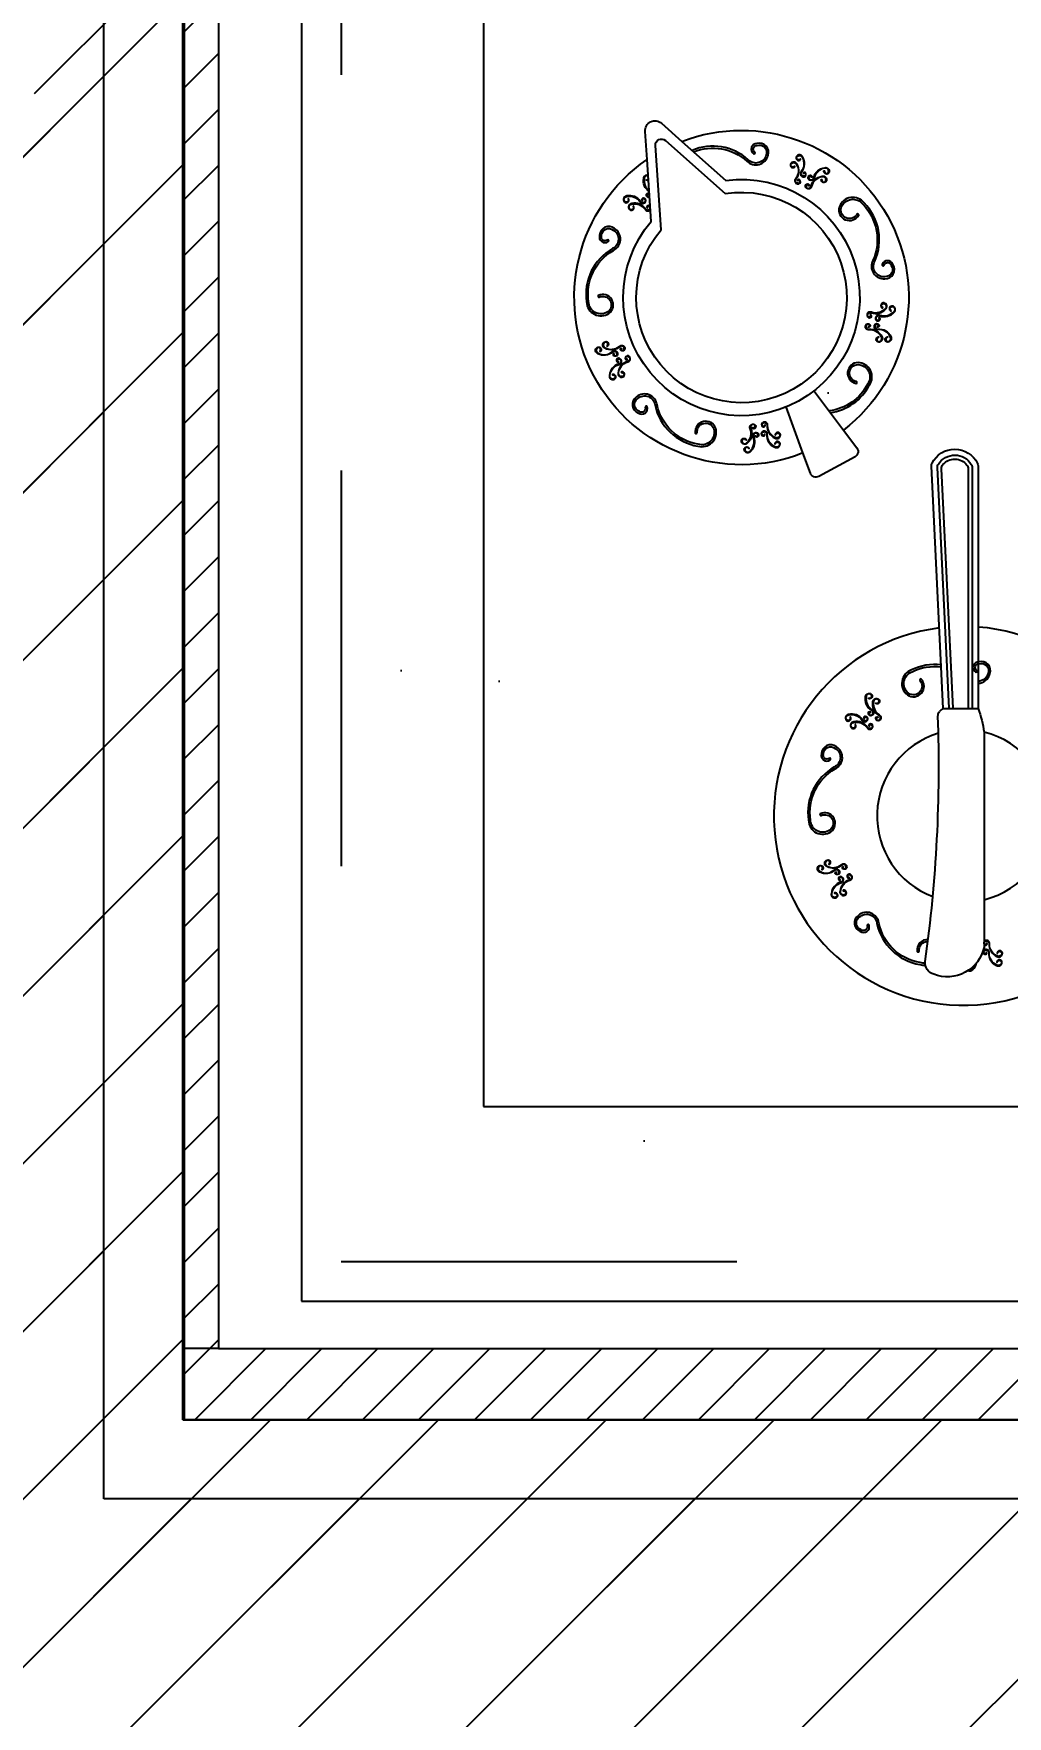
# Model space of a CAD drawing. Header units: millimetres. Extents: x 1974 to 2225, y 1614 to 1800.
# Drawn here: x 2039.4454 to 2039.6914, y 1635.4884 to 1635.9138 of the extents above; entities that cross this region are included whole.
import ezdxf

# ---------------------------------------------------------------- set-up
doc = ezdxf.new("R2010")
doc.units = ezdxf.units.MM
doc.header["$LTSCALE"] = 0.03
doc.header["$PDMODE"] = 34
doc.linetypes.add('HIDDEN', pattern=[9.524999999999999, 6.35, -3.175])
for name, color, linetype in [('Construir Tijolos', 160, 'Continuous'), ('COTA Pontos Elétricos', 250, 'Continuous'), ('Especificações', 3, 'Continuous'), ('Forro de Gesso', 3, 'Continuous'), ('Layout', 6, 'Continuous'), ('PL1', 1, 'Continuous')]:
    doc.layers.add(name, color=color, linetype=linetype)
doc.styles.get("Standard").update_dxf_attribs({"font": 'arial.ttf'})
doc.dimstyles.new('TICK01', dxfattribs={"dimscale": 0, "dimtxt": 2, "dimasz": 1.5, "dimexe": 0.18, "dimexo": 0.06, "dimgap": 0.09, "dimtad": 1, "dimzin": 4, "dimdsep": 46, "dimtxsty": 'Standard', "dimblk": 'TICK1', "dimcen": 0.09, "dimclrd": 256, "dimclre": 256, "dimclrt": 4, "dimaunit": 1, "dimadec": 0, "dimazin": 0, "dimtfac": 1, "dimtix": 1, "dimtmove": 2, "dimatfit": 3, "dimldrblk": 'TICK1', "dimfxl": 1, "dimtolj": 1, "dimtzin": 12, "dimarcsym": 0})
pattern_1 = [(45, (0, 0), (-0.02121320343559642, 0.02121320343559643), [])]

# ---------------------------------------------------------------- blocks, each defined once
blk = doc.blocks.new('Café')
at = {"layer": 'Layout', "color": 250}
for p, q in [((-3.306013240944594e-10, 0.2999999991743607), (-0.4499999997356099, 0.3000000005486072)), ((-0.4499999997356099, 0.3000000005486072), (-0.4500000004527465, 0.09903343684987931)), ((-0.2847968307773954, 0.2192720244324846), (-0.2731269887299277, 0.2235129001360292)), ((-0.2689540419810328, 0.2166006075844962), (-0.2789909968419124, 0.2090344516459481)), ((-0.3494081990515951, 0.1838145076872024), (-0.3494081985286357, 0.175008996600809))]:
    blk.add_line(p, q, dxfattribs=at)
for points in [[(-0.2789909968419124, 0.2090344516459481), (-0.2835206250797455, 0.2056198825866886, -0.4580760608314227), (-0.2857409773114341, 0.2061004537731606), (-0.2907377185765654, 0.215278634621427, -0.4588556634208796), (-0.2899326263091098, 0.2174056523926993), (-0.2847968307773954, 0.2192720244324846, -0.8935972427192108), (-0.2106304899907627, 0.2586834868357073), (-0.203478300417828, 0.2591600609730449, -0.6710861851134016), (-0.201443978595762, 0.2550042150069203), (-0.2060112217377537, 0.249868658014293, -0.8641796437949254)], [(-0.2453994498173415, 0.2707865067950479, -0.9050331660209078), (-0.2490939387666913, 0.2685705593085004, -0.596243571333223), (-0.24656726512967, 0.273446070087175, -0.3086248165771714), (-0.2335582899027031, 0.2671883239336239, 0.5958408914528598), (-0.2280182245040123, 0.2669136193876511, 0.6115136090079905), (-0.2297446249958739, 0.2706573789764661, 0.7168281961218632), (-0.2313551773095242, 0.2684569378857304, 0.988855708949305), (-0.2309459359476023, 0.2687442034261949, -0.7427467803439213), (-0.2298347777832532, 0.2701593214464992, -0.6304347326884606), (-0.2284299096409086, 0.2671993224685139, -0.6020962981092473), (-0.2331151590356058, 0.2674207736399694, 0.3083770235826342), (-0.2466101412442185, 0.2739452402406641, 0.5930468563147251), (-0.2495074026396651, 0.2682894052682059, 0.905033166019811), (-0.244947212412626, 0.2709997722045046, 0.664168722733176)], [(-0.2650492930683868, 0.2673386358928838, -0.9050331660209078), (-0.2660798063020593, 0.2670255533266754, -0.596243571333223), (-0.2651710262134657, 0.2680545252260345, -0.3086248165771714), (-0.2623961048384444, 0.2657470669164468, 0.5958408914528598), (-0.2610692363864473, 0.2653440717563171, 0.6115136090079905), (-0.2612606044026506, 0.2663568116231545, 0.7168281961218632), (-0.2617847919823362, 0.2659209583007396, 0.988855708949305), (-0.2616681024001082, 0.2659657773651816, -0.7427467803439213), (-0.2613127083477593, 0.2662414988658384, -0.6304347326884606), (-0.2611517288110008, 0.265438355542301, -0.6020962981092473), (-0.2622745258549912, 0.2657765335297881, 0.3083770235826342), (-0.2651511157341702, 0.2681781853270877, 0.5930468563147251), (-0.2661971490647375, 0.2669824725621766, 0.905033166019811), (-0.2649266699554573, 0.2673628977440785, 0.664168722733176)], [(-0.2590451176538409, 0.2705440075951628, 0.9050331660209078), (-0.258211581669002, 0.2712260603898358, 0.596243571333223), (-0.259572219061738, 0.2710434882969821, 0.3086248165771714), (-0.2591989541811017, 0.2674538880787622, -0.5958408914528598), (-0.2596023957089528, 0.2661271549709454, -0.6115136090079905), (-0.260337403099129, 0.2668496689620952, -0.7168281961218632), (-0.2596835850317802, 0.2670427029133862, -0.988855708949305), (-0.2597857535620278, 0.2669706821207001, 0.7427467803439213), (-0.2602125985749808, 0.26682879988266, 0.6304347326884606), (-0.2596348358997602, 0.2662481593633856, 0.6020962981092473), (-0.2592910865982958, 0.2673692638722969, -0.3083770235826342), (-0.2596860458356787, 0.2710957516128474, -0.5930468563147251), (-0.2581104951341331, 0.271299590093804, -0.905033166019811), (-0.259133506022863, 0.2704556192925338, -0.664168722733176)], [(-0.2576852094093738, 0.2687301289647621, 0.9050331660209078), (-0.2568516734249897, 0.2694121817598898, 0.596243571333223), (-0.2582123108172709, 0.2692296096670361, 0.3086248165771714), (-0.2578390459366346, 0.2656400094488163, -0.5958408914528598), (-0.2582424874644857, 0.2643132763409994, -0.6115136090079905), (-0.2589774948551167, 0.2650357903321492, -0.7168281961218632), (-0.2583236767873132, 0.2652288242829854, -0.988855708949305), (-0.2584258453175607, 0.2651568034902994, 0.7427467803439213), (-0.2588526903305137, 0.2650149212531687, 0.6304347326884606), (-0.2582749276557479, 0.2644342807334397, 0.6020962981092473), (-0.2579311783538287, 0.2655553852418961, -0.3083770235826342), (-0.2583261375912116, 0.2692818729824467, -0.5930468563147251), (-0.2567505869710658, 0.2694857115470768, -0.905033166019811), (-0.257773597859341, 0.2686417407458066, -0.664168722733176)], [(-0.2644216246148972, 0.2651338457976635, -0.9050331660209078), (-0.2654521378481149, 0.2648207632314552, -0.596243571333223), (-0.264543357679031, 0.2658497350471407, -0.3086248165771714), (-0.2617684363845001, 0.2635422768212266, 0.5958408914528598), (-0.2604415679334124, 0.2631392816610969, 0.6115136090079905), (-0.2606329359487063, 0.264152021528389, 0.7168281961218632), (-0.2611571235288466, 0.2637161682055194, 0.988855708949305), (-0.2610404338656735, 0.2637609871867426, -0.7427467803439213), (-0.260685039893815, 0.2640367087701634, -0.6304347326884606), (-0.2605240603575112, 0.2632335654470808, -0.6020962981092473), (-0.2616468574019564, 0.2635717434345679, 0.3083770235826342), (-0.2645234472811353, 0.2659733952318675, 0.5930468563147251), (-0.2655694806107931, 0.2647776824669563, 0.905033166019811), (-0.2642990014205679, 0.2651581075651848, 0.664168722733176)], [(-0.2205867444536125, 0.2634529904976262, -0.9050331660209078), (-0.2212029504130442, 0.2643363196175414, -0.596243571333223), (-0.2199435095317313, 0.2637899881033263, -0.3086248165771714), (-0.221280535535243, 0.2604378377855028, 0.5958408914528598), (-0.2212537820046236, 0.259051377355263, 0.6115136090079905), (-0.2203497452514966, 0.259546334382776, 0.7168281961218632), (-0.220926248887281, 0.2599101792279725, 0.988855708949305), (-0.2208475651632398, 0.2598130510118608, -0.7427467803439213), (-0.2204755158704756, 0.259560253568452, -0.6304347326884606), (-0.2211896041421824, 0.2591589684220708, -0.6020962981092473), (-0.221214940864229, 0.2603313144823005, 0.3083770235826342), (-0.2198197500811148, 0.263809265818054, 0.5930468563147251), (-0.2212801815135208, 0.2644346067604602, 0.905033166019811), (-0.2205257768655429, 0.2633438672864941, 0.664168722733176)], [(-0.279691429052491, 0.2460065320710783, -0.9050331660209078), (-0.2787255979314978, 0.2418080973493488, -0.596243571333223), (-0.28258169937817, 0.2457177231626702, -0.3086248165771714), (-0.2726102335177529, 0.2561562447481265, 0.5958408914528598), (-0.2706369992411055, 0.2613402706515444, 0.6115136090079905), (-0.2747310146382915, 0.2608552514925577, 0.7168281961218632), (-0.2731359576196155, 0.2586435511552736, 0.988855708949305), (-0.2732827009340326, 0.2591215326615384, -0.7427467803439213), (-0.2742851925654577, 0.2606156031938553, -0.6304347326884606), (-0.2710359368520585, 0.261037022248729, -0.6020962981092473), (-0.272694371457419, 0.2566495178652985, 0.3083770235826342), (-0.2830696874475507, 0.2458311965415305, 0.5930468563147251), (-0.2785859717159838, 0.2413279884813164, 0.905033166019811), (-0.2797545077542054, 0.2465025368051101, 0.664168722733176)], [(-0.2283387501802281, 0.2551151692232452), (-0.2070180981054364, 0.2565358347069377, -0.6710861851133759), (-0.2057975049638117, 0.2540423270770589), (-0.2192265435796799, 0.2389422785386159, -5.54953550861438)], [(-0.2836775415635202, 0.2329537932614585, 0.9050331660209078), (-0.2840686351855766, 0.2339573003432633, 0.596243571333223), (-0.2843154597499051, 0.2326068376924013, 0.3086248165771714), (-0.2807862021081746, 0.2318525873938597, -0.5958408914528598), (-0.2796490732971506, 0.2310589093576709, -0.6115136090079905), (-0.2805633548241531, 0.2305831437533925, -0.7168281961218632), (-0.2805449000993576, 0.2312646114478412, -0.988855708949305), (-0.2805079769145777, 0.2311451890450371, 0.7427467803439213), (-0.2805049411786058, 0.2306953913057441, 0.6304347326884606), (-0.2797741809099534, 0.2310654483403596, 0.6020962981092473), (-0.28073418891654, 0.2317388140941148, -0.3083770235826342), (-0.2844003389750469, 0.2325147321926124, -0.5930468563147251), (-0.2841073296190189, 0.234076159889355, -0.905033166019811), (-0.2836207929999546, 0.2328424172496852, -0.664168722733176)], [(-0.2815322062338055, 0.2336866230548367, 0.9050331660209078), (-0.2819232998558618, 0.2346901301366415, 0.596243571333223), (-0.2821701230827784, 0.2333396687827189, 0.3086248165771714), (-0.2786408654415027, 0.2325854184841774, -0.5958408914528598), (-0.2775037379674359, 0.2317917391510491, -0.6115136090079905), (-0.2784180194944383, 0.2313159735463159, -0.7168281961218632), (-0.2783995634326857, 0.2319974425381588, -0.988855708949305), (-0.2783626402479058, 0.2318780201353547, 0.7427467803439213), (-0.2783596045114791, 0.231428222395607, 0.6304347326884606), (-0.2776288442428267, 0.2317982794306772, 0.6020962981092473), (-0.2785888535868253, 0.2324716438870382, -0.3083770235826342), (-0.2822550036448774, 0.2332475619864454, -0.5930468563147251), (-0.2819619929518922, 0.2348089909792179, -0.905033166019811), (-0.2814754563332826, 0.2335752483400029, -0.664168722733176)], [(-0.2824844442939138, 0.2262529691415693, -0.9050331660209078), (-0.2825051311388052, 0.2251761437314599, -0.596243571333223), (-0.2832029136056917, 0.2263584160359642, -0.3086248165771714), (-0.2801508923171241, 0.2282844783044311, 0.5958408914528598), (-0.2793575956466157, 0.2294218745882972, 0.6115136090079905), (-0.2803799045404958, 0.2295528247518632, 0.7168281961218632), (-0.2801273671752824, 0.2289196074070787, 0.988855708949305), (-0.2801339326197194, 0.2290444354071042, -0.7427467803439213), (-0.2802863359202092, 0.2294676383667138, -0.6304347326884606), (-0.2794727560390129, 0.2293725545678171, -0.6020962981092473), (-0.280141347082008, 0.2284092129916644, 0.3083770235826342), (-0.283314368196443, 0.22641556410872, 0.5930468563147251), (-0.2825004204964898, 0.2250512323121256, 0.905033166019811), (-0.2824696257644064, 0.2263770877602838, 0.664168722733176)], [(-0.2801936036889856, 0.2261686005558659, -0.9050331660209078), (-0.2802142905343317, 0.2250917751462111, -0.596243571333223), (-0.2809120730817085, 0.2262740475334795, -0.3086248165771714), (-0.2778600517126506, 0.2282001097187276, 0.5958408914528598), (-0.2770667563786446, 0.2293375047056543, 0.6115136090079905), (-0.2780890640169673, 0.2294684562498333, 0.7168281961218632), (-0.2778365265708089, 0.2288352388213752, 0.988855708949305), (-0.2778430920152459, 0.2289600668214007, -0.7427467803439213), (-0.2779954967340927, 0.2293832685681991, -0.6304347326884606), (-0.2771819168524416, 0.2292881847688477, -0.6020962981092473), (-0.2778505064775345, 0.2283248444064157, 0.3083770235826342), (-0.2810235276729145, 0.22633119560669, 0.5930468563147251), (-0.2802095799729614, 0.2249668638105504, 0.905033166019811), (-0.2801787851599329, 0.2262927191745803, 0.664168722733176)], [(-0.2123462664576437, 0.2213806411641599, -0.9050331660209078), (-0.2116965887698825, 0.2222396518382084, -0.596243571333223), (-0.2118269933225747, 0.2208730269799162, -0.3086248165771714), (-0.2154282413475812, 0.2211087431387568, 0.5958408914528598), (-0.216738575682939, 0.2206548581639254, 0.6115136090079905), (-0.2159884817883722, 0.2199480190315626, 0.7168281961218632), (-0.2158205929817996, 0.2206087408262647, 0.988855708949305), (-0.2158886523361616, 0.2205038944362059, -0.7427467803439213), (-0.2160141069493875, 0.2200719357924754, -0.6304347326884606), (-0.2166164179056977, 0.2206270705069073, -0.6020962981092473), (-0.2155092809821326, 0.2210134412125626, 0.3083770235826342), (-0.2117704143897754, 0.2207612827601224, 0.5930468563147251), (-0.2116269782673044, 0.2223434767629442, 0.905033166019811), (-0.2124312090095373, 0.2212889380630259, 0.664168722733176)], [(-0.3764589292773053, 0.2147059196622649, -0.9050331660209078), (-0.3801534195631575, 0.2124899708792327, -0.596243571333223), (-0.3776267445896337, 0.2173654829539373, -0.3086248165771714), (-0.3646177693617574, 0.2111077368008409, 0.5958408914528598), (-0.3590777053009333, 0.2108330309579287, 0.6115136090079905), (-0.3608041044558377, 0.2145767918436832, 0.7168281961218632), (-0.3624146581059904, 0.2123763494564628, 0.988855708949305), (-0.3620054167445232, 0.2126636149964725, -0.7427467803439213), (-0.360894257243217, 0.214078734314171, -0.6304347326884606), (-0.3594893904378296, 0.2111187340392462, -0.6020962981092473), (-0.3641746384141697, 0.2113401864235129, 0.3083770235826342), (-0.3776696220406848, 0.2178646518109417, 0.5930468563147251), (-0.3805668834365861, 0.2122088168389382, 0.905033166019811), (-0.3760066918725897, 0.2149191850721763, 0.664168722733176)], [(-0.2156822985912186, 0.2145116221240642, 0.9050331660209078), (-0.2159557422974103, 0.2134698894687972, 0.596243571333223), (-0.21496227622265, 0.2144173570882231, 0.3086248165771714), (-0.2173741683718617, 0.2171020037208109, -0.5958408914528598), (-0.21782761104987, 0.2184124908390004, -0.6115136090079905), (-0.2168082951206998, 0.218259991341256, -0.7168281961218632), (-0.2172237816416782, 0.2177195203530573, -0.988855708949305), (-0.2171834598366331, 0.2178378368284939, 0.7427467803439213), (-0.2169215310245818, 0.2182035154219193, 0.6304347326884606), (-0.217730242853122, 0.2183336630987469, 0.6020962981092473), (-0.2173493724703803, 0.217224620973866, -0.3083770235826342), (-0.2148394693363116, 0.2144419805918005, -0.5930468563147251), (-0.2159943034557728, 0.2133509856471392, -0.905033166019811), (-0.2156627433432732, 0.2146350839825573, -0.664168722733176)], [(-0.2135159381641643, 0.213843497837388, 0.9050331660209078), (-0.213789381951301, 0.2128017652653398, 0.596243571333223), (-0.2127959171325529, 0.2137492315046075, 0.3086248165771714), (-0.2152078092817646, 0.2164338781367405, -0.5958408914528598), (-0.2156612519597729, 0.21774436525493, -0.6115136090079905), (-0.2146419346936455, 0.217591867054125, -0.7168281961218632), (-0.2150574226325261, 0.2170513948526605, -0.988855708949305), (-0.2150170994095788, 0.2171697125418177, 0.7427467803439213), (-0.2147551706780177, 0.2175353912180071, 0.6304347326884606), (-0.2155638824260677, 0.2176655388111612, 0.6020962981092473), (-0.215183012124271, 0.2165564967704086, -0.3083770235826342), (-0.2126731089897476, 0.2137738563878884, -0.5930468563147251), (-0.2138279431096635, 0.2126828614441365, -0.905033166019811), (-0.2134963842531761, 0.2139669583984869, -0.664168722733176)], [(-0.2105425283975819, 0.2199658635186097, -0.9050331660209078), (-0.2098928507098208, 0.2208248741926582, -0.596243571333223), (-0.210023255262513, 0.219458249334366, -0.3086248165771714), (-0.2136245033689192, 0.2196939655773349, 0.5958408914528598), (-0.2149348376228772, 0.2192400805183752, 0.6115136090079905), (-0.2141847438097102, 0.2185332414701406, 0.7168281961218632), (-0.2140168550022281, 0.219193963264388, 0.988855708949305), (-0.2140849156130571, 0.2190891154937162, -0.7427467803439213), (-0.214210370226283, 0.2186571568504405, -0.6304347326884606), (-0.214812681183048, 0.2192122915648724, -0.6020962981092473), (-0.2137055429220709, 0.2195986635670124, 0.3083770235826342), (-0.2099666777480707, 0.2193465039013063, 0.5930468563147251), (-0.2098232415441998, 0.2209286978209093, 0.905033166019811), (-0.2106274722864327, 0.2198741591205362, 0.664168722733176)], [(-0.3901045984507618, 0.2144634191654404, 0.9050331660209078), (-0.3892710611289658, 0.2151454732570528, 0.596243571333223), (-0.390631699858659, 0.2149628998677144, 0.3086248165771714), (-0.3902584336406107, 0.211373300946434, -0.5958408914528598), (-0.3906618751684618, 0.2100465678386172, -0.6115136090079905), (-0.3913968825590928, 0.2107690818293122, -0.7168281961218632), (-0.3907430658287012, 0.2109621144841185, -0.988855708949305), (-0.3908452330219916, 0.2108900949879171, 0.7427467803439213), (-0.3912720780344898, 0.2107482127503317, 0.6304347326884606), (-0.390694315359724, 0.2101675722306027, 0.6020962981092473), (-0.3903505660578048, 0.2112886767395139, -0.3083770235826342), (-0.3907455266321449, 0.215015163183125, -0.5930468563147251), (-0.3891699745940969, 0.215219002961021, -0.905033166019811), (-0.3901929868193292, 0.2143750308628114, -0.664168722733176)], [(-0.3887446902062948, 0.2126495405354945, 0.9050331660209078), (-0.3879111528844987, 0.2133315946266521, 0.596243571333223), (-0.3892717916141919, 0.2131490212373137, 0.3086248165771714), (-0.3888985253965984, 0.2095594223160333, -0.5958408914528598), (-0.3893019669239948, 0.2082326892082165, -0.6115136090079905), (-0.3900369743146257, 0.2089552031989115, -0.7168281961218632), (-0.3893831575842341, 0.2091482358537178, -0.988855708949305), (-0.3894853247775245, 0.2090762163575164, 0.7427467803439213), (-0.3899121697900227, 0.208934334119931, 0.6304347326884606), (-0.3893344071152569, 0.2083536936006567, 0.6020962981092473), (-0.3889906578133377, 0.2094747981091132, -0.3083770235826342), (-0.3893856183881326, 0.213201284553179, -0.5930468563147251), (-0.3878100664305748, 0.2134051244142938, -0.905033166019811), (-0.3888330785753169, 0.2125611522324107, -0.664168722733176)], [(-0.3961087725283505, 0.2112580487601008, -0.9050331660209078), (-0.3971392870989803, 0.210944964896953, -0.596243571333223), (-0.3962305056734294, 0.2119739380932515, -0.3086248165771714), (-0.3934555856349107, 0.2096664784871791, 0.5958408914528598), (-0.3921287158464111, 0.2092634846239889, 0.6115136090079905), (-0.3923200851995716, 0.2102762231938868, 0.7168281961218632), (-0.3928442714422999, 0.2098403711679566, 0.988855708949305), (-0.3927275831156294, 0.2098851888526951, -0.7427467803439213), (-0.3923721891446803, 0.210160910436116, -0.6304347326884606), (-0.3922112082705098, 0.2093577684099728, -0.6020962981092473), (-0.393334005314955, 0.2096959463974599, 0.3083770235826342), (-0.3962105965310911, 0.21209759689782, 0.5930468563147251), (-0.3972566285242465, 0.2109018854293936, 0.905033166019811), (-0.3959861507523783, 0.2112823093143561, 0.664168722733176)], [(-0.3954811040744062, 0.2090532586653353, -0.9050331660209078), (-0.3965116186450359, 0.2087401748021875, -0.596243571333223), (-0.3956028371385401, 0.2097691479148125, -0.3086248165771714), (-0.3928279158440091, 0.2074616896888983, 0.5958408914528598), (-0.3915010473924667, 0.2070586945287687, 0.6115136090079905), (-0.3916924166646822, 0.2080714330149931, 0.7168281961218632), (-0.3922166029883556, 0.2076355810731911, 0.988855708949305), (-0.3920999146625945, 0.2076803987574749, -0.7427467803439213), (-0.3917445206097909, 0.207956120257677, -0.6304347326884606), (-0.3915835398170202, 0.2071529783147525, -0.6020962981092473), (-0.3927063368610106, 0.2074911563022397, 0.3083770235826342), (-0.3955829280771468, 0.2098928068025998, 0.5930468563147251), (-0.3966289600703021, 0.2086970953341734, 0.905033166019811), (-0.3953584808805317, 0.2090775204324018, 0.664168722733176)], [(-0.3516462238321765, 0.2073724032816244, -0.9050331660209078), (-0.3522624297916082, 0.208255732401085, -0.596243571333223), (-0.3510029903286522, 0.2077093996740587, -0.3086248165771714), (-0.3523400163317092, 0.2043572493562351, 0.5958408914528598), (-0.3523132613827329, 0.2029707901388065, 0.6115136090079905), (-0.3514092260479629, 0.2034657459535083, 0.7168281961218632), (-0.35198572834679, 0.2038295920947348, 0.988855708949305), (-0.3519070446227488, 0.2037324638795326, -0.7427467803439213), (-0.3515349953299847, 0.2034796664361238, -0.6304347326884606), (-0.3522490849391033, 0.2030783799928031, -0.6020962981092473), (-0.35227442166115, 0.2042507260530328, 0.3083770235826342), (-0.350879230877581, 0.2077286773887863, 0.5930468563147251), (-0.352339662309987, 0.2083540183311925, 0.905033166019811), (-0.3515852575815188, 0.2072632787735529, 0.664168722733176)], [(-0.2244129782548043, 0.2056265883334163, -0.9050331660209078), (-0.2227265750561855, 0.209590894466146, -0.596243571333223), (-0.2219049436057503, 0.204161381274389, -0.3086248165771714), (-0.2361076361166852, 0.201577521222589, 0.5958408914528598), (-0.2407511098681425, 0.1985433944787474, 0.6115136090079905), (-0.2371538960887847, 0.1965293811267657, 0.7168281961218632), (-0.2371443194997482, 0.1992562345258193, 0.988855708949305), (-0.2373065524247977, 0.1987832855661509, -0.7427467803439213), (-0.2373737124189574, 0.1969853078489905, -0.6304347326884606), (-0.2402501187893904, 0.1985542368483948, -0.6020962981092473), (-0.2363295058885342, 0.2011289999186374, 0.3083770235826342), (-0.2215768515293348, 0.2037827468593605, 0.5930468563147251), (-0.2225573332898421, 0.2100613816869554, 0.905033166019811), (-0.2246534910491391, 0.2051882358264265, 0.664168722733176)], [(-0.3535491438697136, 0.2060941366826228, -0.9050331660209078), (-0.3541653498291453, 0.2069774658025381, -0.596243571333223), (-0.3529059090287774, 0.2064311343719964, -0.3086248165771714), (-0.3542429350327438, 0.2030789840546277, 0.5958408914528598), (-0.354216181501215, 0.2016925236239331, 0.6115136090079905), (-0.3533121447485428, 0.2021874806519008, 0.7168281961218632), (-0.3538886483847818, 0.2025513254966427, 0.988855708949305), (-0.3538099646607407, 0.2024541972809857, -0.7427467803439213), (-0.3534379153679765, 0.2022013998375769, -0.6304347326884606), (-0.3541520036392285, 0.2018001146907409, -0.6020962981092473), (-0.3541773403612751, 0.2029724607509706, 0.3083770235826342), (-0.3527821495781609, 0.2064504120867241, 0.5930468563147251), (-0.3542425810105669, 0.2070757530291303, 0.905033166019811), (-0.353488176281644, 0.2059850134719454, 0.664168722733176)], [(-0.3480472084675057, 0.2007987388396941, 0.9050331660209078), (-0.3471409604862856, 0.2002167643390749, 0.596243571333223), (-0.3477350571129136, 0.2014543901918842, 0.3086248165771714), (-0.3510336237350202, 0.1999901460994806, -0.5958408914528598), (-0.3524200921765441, 0.1999638589954884, -0.6115136090079905), (-0.3519600715108027, 0.2008861614622219, -0.7168281961218632), (-0.3515744448354781, 0.200323994997234, -0.988855708949305), (-0.3516745117326536, 0.200398906045848, 0.7427467803439213), (-0.3519413511112361, 0.2007610167311213, 0.6304347326884606), (-0.3523150347523369, 0.2000321038326547, 0.6020962981092473), (-0.351142578049803, 0.2000516187872563, -0.3083770235826342), (-0.3477205271979074, 0.2015787956934219, -0.5930468563147251), (-0.3470397922301345, 0.2001433476443708, -0.905033166019811), (-0.3481585844551773, 0.2008554874905712, -0.664168722733176)], [(-0.3467423420356681, 0.2026526078643656, 0.9050331660209078), (-0.345836094054448, 0.2020706333637463, 0.596243571333223), (-0.3464301906810761, 0.2033082592170103, 0.3086248165771714), (-0.3497287573027279, 0.2018440151246068, -0.5958408914528598), (-0.3511152257442518, 0.2018177280206146, -0.6115136090079905), (-0.3506552050789651, 0.2027400304868934, -0.7168281961218632), (-0.3502695784036405, 0.2021778640219054, -0.988855708949305), (-0.3503696453003613, 0.2022527750709742, 0.7427467803439213), (-0.3506364860163558, 0.2026148844593081, 0.6304347326884606), (-0.3510101683209541, 0.2018859728577809, 0.6020962981092473), (-0.3498377115370204, 0.201905487728709, -0.3083770235826342), (-0.3464156607660698, 0.203432664718548, -0.5930468563147251), (-0.3457349257982969, 0.2019972166690422, -0.905033166019811), (-0.346853718022885, 0.2027093565152427, -0.664168722733176)], [(-0.2555729789351062, 0.2001777436566954, 0.9050331660209078), (-0.2566482242350503, 0.2001158922325885, 0.596243571333223), (-0.2554401317261181, 0.1994638335036143, 0.3086248165771714), (-0.2536321968150332, 0.2025872801837068, -0.5958408914528598), (-0.2525259716417168, 0.2034234926104546, -0.6115136090079905), (-0.2523560207364426, 0.2024069400417829, -0.7168281961218632), (-0.2529984322654855, 0.2026350770620411, -0.988855708949305), (-0.2528734445018017, 0.202633290139147, 0.7427467803439213), (-0.2524447233213323, 0.2024971821356303, 0.6304347326884606), (-0.2525708508760545, 0.2033065309251469, 0.6020962981092473), (-0.2535079179201603, 0.2026015891296993, -0.3083770235826342), (-0.255378763785302, 0.1993546453027193, -0.5930468563147251), (-0.2567732247716776, 0.200115822202406, -0.905033166019811), (-0.2554495170529663, 0.2001972987586669, -0.664168722733176)], [(-0.2555389608824044, 0.1979109513790718, 0.9050331660209078), (-0.2566142075197604, 0.1978490986580255, 0.596243571333223), (-0.255406115011283, 0.197197039929506, 0.3086248165771714), (-0.2535981786818411, 0.2003204878224096, -0.5958408914528598), (-0.2524919535894696, 0.2011567003323762, -0.6115136090079905), (-0.2523220026032504, 0.2001401476809406, -0.7168281961218632), (-0.2529644141322933, 0.200368284700744, -0.988855708949305), (-0.2528394263686096, 0.2003664977783046, 0.7427467803439213), (-0.2524107051881401, 0.2002303897738784, 0.6304347326884606), (-0.2525368340802743, 0.2010397372673651, 0.6020962981092473), (-0.2534739012048703, 0.2003347955551362, -0.3083770235826342), (-0.2553447457330549, 0.1970878530250957, -0.5930468563147251), (-0.2567392066380307, 0.1978490298411089, -0.905033166019811), (-0.2554155002562766, 0.1979305051008851, -0.664168722733176)], [(-0.2487974107070841, 0.1969749861027594, -0.9050331660209078), (-0.2477796822763594, 0.1966225542014399, -0.596243571333223), (-0.2491197162266872, 0.1963242663705387, -0.3086248165771714), (-0.2500083847799033, 0.1998220964860593, 0.5958408914528598), (-0.25084496926047, 0.2009280409351959, 0.6115136090079905), (-0.2512854214987783, 0.1999962341383252, 0.7168281961218632), (-0.2506051578734514, 0.2000407369528148, 0.988855708949305), (-0.2507259051239998, 0.2000730658742214, -0.7427467803439213), (-0.2511754903935071, 0.2000588973342019, -0.6304347326884606), (-0.25083365066439, 0.2008032749731683, -0.6020962981092473), (-0.2501240641158802, 0.1998697204980999, 0.3083770235826342), (-0.2492085091612353, 0.1962359259982804, 0.5930468563147251), (-0.2476594281397411, 0.196588435529975, 0.905033166019811), (-0.2489108760487397, 0.1970274332411464, 0.664168722733176)], [(-0.248009263005315, 0.1991276324397404, -0.9050331660209078), (-0.2469915333181234, 0.1987752019190339, -0.596243571333223), (-0.2483315685244634, 0.1984769127070649, -0.3086248165771714), (-0.2492202357407223, 0.201974744119525, 0.5958408914528598), (-0.2500568215582462, 0.2030806872721769, 0.6115136090079905), (-0.2504972737970093, 0.2021488804748515, 0.7168281961218632), (-0.2498170101712276, 0.2021933832897957, 0.988855708949305), (-0.249937757421776, 0.2022257122112023, -0.7427467803439213), (-0.2503873413543261, 0.2022115449676676, -0.6304347326884606), (-0.2500455016256637, 0.202955922606634, -0.6020962981092473), (-0.2493359164136564, 0.2020223668355356, 0.3083770235826342), (-0.2484203601220543, 0.1983885736322009, 0.5930468563147251), (-0.246871280518917, 0.1987410819506295, 0.905033166019811), (-0.2481227270095587, 0.1991800808755215, 0.664168722733176)], [(-0.413543925009435, 0.1701723806286282, -0.9050331660209078), (-0.4135646105983142, 0.1690955565991317, -0.596243571333223), (-0.414262393064746, 0.1702778289031812, -0.3086248165771714), (-0.4112103717770879, 0.1722038911716481, 0.5958408914528598), (-0.4104170764435366, 0.1733412861590296, 0.6115136090079905), (-0.4114393840004595, 0.1734722376190803, 0.7168281961218632), (-0.4111868466352462, 0.1728390202742958, 0.988855708949305), (-0.4111934120796832, 0.172963848274776, -0.7427467803439213), (-0.4113458167171302, 0.1733870499374461, -0.6304347326884606), (-0.4105322368354791, 0.1732919661380947, -0.6020962981092473), (-0.4112008265419718, 0.1723286258588814, 0.3083770235826342), (-0.4143738476554972, 0.1703349769754823, 0.5930468563147251), (-0.4135598999564536, 0.1689706451797974, 0.905033166019811), (-0.4135291065613274, 0.1702964993305613, 0.664168722733176)]]:
    blk.add_lwpolyline(points, format="xyb", close=True, dxfattribs=at)
for points in [[(-0.2060112217377537, 0.249868658014293), (-0.2158749376972082, 0.2387775743868588, -5.367909730881275), (-0.2262297925112762, 0.2576440538177849), (-0.2106304899907627, 0.2586834868357073)], [(-0.2224896631537376, 0.2621747251960187, -0.9050331660209078), (-0.2231058691131693, 0.2630580543154792, -0.596243571333223), (-0.2218464295688136, 0.2625117215047794, -0.3086248165771714), (-0.2231834555727801, 0.2591595711874106, 0.5416155335428301), (-0.2232661391717556, 0.2578415317161671, 0.6115136090079905)], [(-0.2230528357881667, 0.25785574420388, -0.02583848189847613), (-0.2230925241792647, 0.2578807018235239, -0.6020962981092473), (-0.2231178609017661, 0.2590530478837536, 0.3083770235826342), (-0.2217226701181971, 0.2625309992195071, 0.5930468563147251), (-0.2231831015510579, 0.2631563401619132, 0.905033166019811), (-0.2224286969035347, 0.2620656006884019, 0.664168722733176), (-0.2224896631537376, 0.2621747251960187, -0.9050331660209078)], [(-0.2186719354963316, 0.2581476584559823, -0.2925285765549964), (-0.2153561799691488, 0.2595132531478157, -0.4584895647551493), (-0.2145220245793098, 0.2584241803192526, -0.905033166019811)], [(-0.2223708168289704, 0.2579011901434569, 0.1713305058371416), (-0.222252665288579, 0.2582680677842291, 0.7168281961218632), (-0.2228291675878609, 0.2586319139259103, 0.988855708949305), (-0.2227504838638197, 0.2585347857102533, -0.7427467803439213), (-0.2223784345710555, 0.2582819882668446, -0.2538010920902303), (-0.2225592791000963, 0.2578886324326959, -0.6020962981092473)], [(-0.220135968329032, 0.2580501045913479, -0.5135492713768399), (-0.2195957256190013, 0.2588206176196763, -0.7168281961218632), (-0.2192100989441315, 0.2582584511546884, -0.988855708949305), (-0.2193101645038951, 0.2583333635002418, 0.7427467803439213), (-0.2195770052198895, 0.2586954728885758, 0.5506751950355853), (-0.220005119500911, 0.2580588246287334, 0.6020962981092473)], [(-0.2146523555106796, 0.2584154961555214, 0.4750986220737569), (-0.2153707112211123, 0.2593888463493386, 0.2845700303349438), (-0.2185097858109657, 0.2581584626377662, -0.5958408914528598)], [(-0.2158476406357295, 0.2583358505326032, -0.1768917799883143), (-0.215794238563376, 0.2587899436480257, -0.664168722733176), (-0.2156828625757043, 0.2587331949971485, 0.9050331660209078)], [(-0.2156828625757043, 0.2587331949971485, 0.1869432256914373), (-0.2157225301607468, 0.2583441866404428, 0.596243571333223)], [(-0.2086667682492589, 0.2468826750746302, -0.2880663228342823), (-0.2109984429666838, 0.2334568186461183, 0.5958408914528598), (-0.2095477301004394, 0.2281030145873046, 0.6115136090079905), (-0.2065206893867071, 0.2309018039954935, 0.7168281961218632), (-0.2091111216500394, 0.2317535577158196, 0.988855708949305), (-0.2087114532623673, 0.2314531160427578, -0.7427467803439213), (-0.2070222286761236, 0.2308336360165413, -0.6304347326884606), (-0.2094032278782834, 0.2285828372955621, -0.6020962981092473), (-0.2106404355249651, 0.2331072071124254, 0.2934414642943297), (-0.2082985222750722, 0.2472967428634547, 0.5930468563147251)], [(-0.2746142486985264, 0.2123337748694212, 0.2405883320580993), (-0.267598261898911, 0.2024683924864803, 0.5930468563147251), (-0.2619299130906256, 0.2053410906964928, 0.905033166019811), (-0.2672122973126534, 0.205828771222059, 0.664168722733176), (-0.2667210768481709, 0.2057354873300028, -0.9050331660209078)], [(-0.2667210768481709, 0.2057354873300028, -0.9050331660209078), (-0.2624296698127182, 0.2053566609115478, -0.596243571333223), (-0.2673395459678432, 0.202897431067413, -0.2469145306237902), (-0.2741566167178462, 0.2126787514544048, 0.5958408914528598)], [(-0.4137594962276125, 0.1883883415739547, -0.1015147003992642), (-0.413641178837679, 0.1896371360303419, -0.3086248165771714), (-0.4036697143142192, 0.2000756563184041, 0.5958408914528598), (-0.4016964800380265, 0.205259682221822, 0.6115136090079905), (-0.4057904940978005, 0.2047746643597748, 0.7168281961218632), (-0.4041954384165365, 0.2025629627260059, 0.988855708949305), (-0.4043421817300441, 0.2030409442322707, -0.7427467803439213), (-0.4053446719435669, 0.2045350159778536, -0.6304347326884606), (-0.4020954176489795, 0.2049564338194614, -0.6020962981092473), (-0.4037538522538853, 0.2005689294360309, 0.3083770235826342), (-0.4141291669070597, 0.1897506094087476, 0.09844753942783906), (-0.4142576302965608, 0.1883442328025922, 0.905033166019811)], [(-0.3383650460832541, 0.1843524446544507, 0.1465392681638616), (-0.3396649595169947, 0.191877280512017, 0.5930468563147251), (-0.3459392809813835, 0.1928849905912102, 0.905033166019811), (-0.3419523917705192, 0.1893855418784369, 0.664168722733176), (-0.3422949676632925, 0.189749742110962, -0.9050331660209078)], [(-0.3422949676632925, 0.189749742110962, -0.9050331660209078), (-0.3455441200694622, 0.1925786446045095, -0.596243571333223), (-0.3401264474737218, 0.1916822509651865, -0.1488593746263473), (-0.3388719260710786, 0.1843277530001615, 0.5958408914528598)], [(-0.3494081990515951, 0.1838145076872024), (-0.2881177607187055, 0.186800102620964, -0.1284651797759323), (-0.2873756489070729, 0.1866443642584272, -0.6214467609505485), (-0.2874178100842073, 0.1751616341111912, -0.1142544183100627), (-0.2880770638203103, 0.1750089960000878), (-0.3494081985286357, 0.175008996600809, -0.06062313214610143), (-0.3553538268583907, 0.173508996289911), (-0.4097327901072276, 0.1735089968487955, -0.4611779655482887), (-0.4166026755710845, 0.1862156201104881, -0.3747309748218867), (-0.4133559669435272, 0.1883622569116596, 0.0434983777173782), (-0.3513058075022855, 0.1851444973785874, -0.2040259544266091), (-0.3501887061811431, 0.1847794476007039)], [(-0.4078264773156661, 0.1876339547839052, 0.4667229401699266), (-0.4108139872141692, 0.1904219496727819, 0.664168722733176), (-0.410750909849412, 0.1899259436418106, -0.9050331660209078)], [(-0.410750909849412, 0.1899259436418106, -0.4634649687271608), (-0.4083146486814258, 0.1876947266669049, -0.596243571333223)], [(-0.3493352171140032, 0.1823162842506463), (-0.2884747703615176, 0.1852809332790457, -0.1553555127297296), (-0.2875950952002313, 0.1850473229251293, -0.5545880517843477), (-0.2876761316806551, 0.1767289072204221, -0.137949475807068), (-0.2884580354866557, 0.1765089954815267), (-0.3494081990934319, 0.1765089959471879)], [(-0.349286562935049, 0.1813174681942655), (-0.2887751212356306, 0.1842651167362419, -0.1868150309714234), (-0.2877472522354765, 0.1839236940418232, -0.4816515130357101), (-0.2878510012255902, 0.1778204080628711, -0.1655059067831324), (-0.2887660194351156, 0.1775089962861784), (-0.3494081994967928, 0.1775089955394833)], [(-0.4138216264473158, 0.1754977458881513, -0.1447666279337675), (-0.4154598184345559, 0.1764341450598295, -0.3630887289602578), (-0.4156774992088685, 0.1775751759887498, -0.905033166019811)], [(-0.4155977121286014, 0.1774558759298088, 0.3421501712630649), (-0.4153749392098689, 0.1765262505596183, 0.1245483533303563), (-0.4140452770006959, 0.1756899737470121, -0.5958408914528598)], [(-0.3430362504041113, 0.1750089956444754, 0.340579104344534), (-0.3406072095599484, 0.1720224274549764, 0.6115136090079905), (-0.3375801687648163, 0.1748212167790371, 0.7168281961218632), (-0.3401706024469604, 0.175672969286552, 0.988855708949305), (-0.3397709340592883, 0.1753725276125806, -0.7427467803439213), (-0.3380817081360874, 0.1747530488837583, -0.6304347326884606), (-0.3404627073373376, 0.1725022501627791, -0.3424118453853957), (-0.342536044415283, 0.1750089960250989, 0.3083770235826342)], [(-0.409037263315895, 0.1735089959511242, 0.07139303445526483), (-0.4091485448138883, 0.1733878678205656, 0.7168281961218632), (-0.4088960060303179, 0.1727546516885923, 0.988855708949305), (-0.4089025728121669, 0.172879478392133, -0.7427467803439213), (-0.4090549761936018, 0.1733026814354162, -0.6304347326884606), (-0.4082413963119507, 0.1732075976360647, -0.6020962981092473), (-0.4089099859370435, 0.1722442572736327, 0.3083770235826342), (-0.4120830083884357, 0.1702506070932941, 0.5930468563147251), (-0.4112690594329251, 0.1688862766777675, 0.905033166019811), (-0.4112382659563991, 0.1702121307453126, 0.664168722733176), (-0.4112530844859066, 0.1700880121261434, -0.9050331660209078)], [(-0.4112530844859066, 0.1700880121261434, -0.9050331660209078), (-0.4112737713312526, 0.1690111867169435, -0.596243571333223), (-0.4119715537976845, 0.1701934590205383, -0.3086248165771714), (-0.4089195311721596, 0.1721195225863994, 0.5958408914528598), (-0.4081262358386084, 0.1732569175733261, 0.1357975433710641), (-0.4083045494107864, 0.1735089963849532, 0.7168281961218632)]]:
    blk.add_lwpolyline(points, format="xyb", dxfattribs=at)
for centre, radius, start, end in [((-0.3765515636114287, 0.1787165018645283), 0.04790093111602566, 7.304467698689043, 355.5608991754853), ((-0.3765515636114287, 0.1787165018645283), 0.02182801356170706, 16.77990851563911, 159.2299681407416), ((-0.3525708336396747, 0.1820544934148529), 0.003619380419096915, 29.09605344273395, 48.8403713185341), ((-0.3765515636114287, 0.1787165018645283), 0.02182801356170706, 193.8021446470748, 346.1978551777783)]:
    blk.add_arc(centre, radius, start, end, dxfattribs=at)
blk = doc.blocks.new('TICK1')
for p, q in [((0, 1), (0, -1)), ((0.5, 0.5), (-0.5, -0.5)), ((-1, 0), (1, 0))]:
    blk.add_line(p, q)
blk = doc.blocks.new('*D624')
at = {"layer": 'COTA Pontos Elétricos', "linetype": 'HIDDEN', "lineweight": -2, "ltscale": 0.2, "transparency": 16777216}
for p, q in [((2039.483096753482, 1635.566392267822), (2039.483096753482, 1635.945204616785)), ((2040.833096753482, 1635.566392267821), (2040.833096753482, 1635.945204616785))]:
    blk.add_line(p, q, dxfattribs=at)
at = {"layer": 'COTA Pontos Elétricos', "lineweight": -2, "ltscale": 0.2, "transparency": 16777216}
blk.add_line((2039.55809675342, 1635.936204616793), (2040.758096753544, 1635.936204616793), dxfattribs=at)
at = {"layer": 'DEFPOINTS', "color": 0, "ltscale": 0.2, "transparency": 16777216}
for p in [(2040.833096753482, 1635.936204616793), (2039.483096753482, 1635.563392267824), (2040.833096753482, 1635.563392267824)]:
    blk.add_point(p, dxfattribs=at)
at = {"layer": 'COTA Pontos Elétricos', "lineweight": -2, "ltscale": 0.2, "transparency": 16777216, "xscale": 0.07499999993790162, "yscale": 0.07499999993790162, "zscale": 0.07499999993790162, "rotation": 180}
blk.add_blockref('TICK1', (2039.483096753482, 1635.936204616793), dxfattribs=at)
at = {"layer": 'COTA Pontos Elétricos', "lineweight": -2, "ltscale": 0.2, "transparency": 16777216, "xscale": 0.07499999993790162, "yscale": 0.07499999993790162, "zscale": 0.07499999993790162}
blk.add_blockref('TICK1', (2040.833096753482, 1635.936204616793), dxfattribs=at)
at = {"layer": 'COTA Pontos Elétricos', "color": 4, "ltscale": 0.2, "transparency": 16777216, "insert": (2040.158096753482, 1635.991796021931), "char_height": 0.09999999991720215, "attachment_point": 5}
blk.add_mtext('\\A1;1.35', dxfattribs=at)
blk = doc.blocks.new('*D661')
at = {"layer": 'COTA Pontos Elétricos', "lineweight": -2, "ltscale": 0.2, "transparency": 16777216}
for p, q in [((2040.309327395793, 1635.488392267762), (2040.309327395793, 1635.5633922677)), ((2040.309327395793, 1635.413392267824), (2040.309327395793, 1635.262746740634)), ((2040.309327395793, 1635.187746740696), (2040.309327395793, 1635.112746740758))]:
    blk.add_line(p, q, dxfattribs=at)
at = {"layer": 'COTA Pontos Elétricos', "linetype": 'HIDDEN', "lineweight": -2, "ltscale": 0.2, "transparency": 16777216}
for p, q in [((2039.466096753479, 1635.413392267824), (2040.318327395785, 1635.413392267824)), ((2040.02629992473, 1635.262746740634), (2040.318327395785, 1635.262746740634))]:
    blk.add_line(p, q, dxfattribs=at)
at = {"layer": 'DEFPOINTS', "color": 0, "ltscale": 0.2, "transparency": 16777216}
for p in [(2039.463096753482, 1635.413392267824), (2040.023299924733, 1635.262746740634), (2040.309327395793, 1635.262746740634)]:
    blk.add_point(p, dxfattribs=at)
at = {"layer": 'COTA Pontos Elétricos', "lineweight": -2, "ltscale": 0.2, "transparency": 16777216, "xscale": 0.07499999993790162, "yscale": 0.07499999993790162, "zscale": 0.07499999993790162}
for p, rotation in [((2040.309327395793, 1635.413392267824), 270), ((2040.309327395793, 1635.262746740634), 90)]:
    blk.add_blockref('TICK1', p, dxfattribs=dict(at, rotation=rotation))
at = {"layer": 'COTA Pontos Elétricos', "color": 4, "ltscale": 0.2, "transparency": 16777216, "insert": (2040.253770097066, 1635.338069504229), "char_height": 0.09999999991720215, "attachment_point": 5, "rotation": 90}
blk.add_mtext('\\A1;.15', dxfattribs=at)
blk = doc.blocks.new('*D665')
at = {"layer": 'COTA Pontos Elétricos', "linetype": 'HIDDEN', "lineweight": -2, "ltscale": 0.2, "transparency": 16777216}
for p, q in [((2039.691200117055, 1636.212489084987), (2040.50681050229, 1636.212489084987)), ((2040.500810502295, 1635.563392267824), (2040.50681050229, 1635.563392267824))]:
    blk.add_line(p, q, dxfattribs=at)
at = {"layer": 'COTA Pontos Elétricos', "lineweight": -2, "ltscale": 0.2, "transparency": 16777216}
blk.add_line((2040.497810502297, 1636.137489085049), (2040.497810502297, 1635.638392267762), dxfattribs=at)
at = {"layer": 'DEFPOINTS', "color": 0, "ltscale": 0.2, "transparency": 16777216}
for p in [(2039.688200117058, 1636.212489084987), (2040.497810502297, 1635.563392267824), (2040.497810502297, 1635.563392267824)]:
    blk.add_point(p, dxfattribs=at)
at = {"layer": 'COTA Pontos Elétricos', "lineweight": -2, "ltscale": 0.2, "transparency": 16777216, "xscale": 0.07499999993790162, "yscale": 0.07499999993790162, "zscale": 0.07499999993790162}
for p, rotation in [((2040.497810502297, 1636.212489084987), 90), ((2040.497810502297, 1635.563392267824), 270)]:
    blk.add_blockref('TICK1', p, dxfattribs=dict(at, rotation=rotation))
at = {"layer": 'COTA Pontos Elétricos', "color": 4, "ltscale": 0.2, "transparency": 16777216, "insert": (2040.442253203571, 1635.798894206251), "char_height": 0.09999999991720215, "attachment_point": 5, "rotation": 90}
blk.add_mtext('\\A1;.65', dxfattribs=at)

msp = doc.modelspace()

# ---------------------------------------------------------------- hatches: boundary and pattern name
at = {"layer": 'Construir Tijolos'}
h = msp.add_hatch(dxfattribs=at)
h.set_pattern_fill('_USER', color=256, scale=0.03, angle=45, pattern_type=0)
h.set_pattern_definition(pattern_1)
h.paths.add_polyline_path([(2036.306096753474, 1638.743392267825), (2036.483096753479, 1638.743392267826), (2036.483096753479, 1641.843392267825), (2036.95809675343, 1641.843392267825), (2036.95809675343, 1641.973392267826), (2036.306096753466, 1641.973392267826)])
h.paths.add_polyline_path([(2036.483096753474, 1637.863392267829), (2038.003096753472, 1637.863392267824), (2038.00309675348, 1637.711396075168), (2038.13309675348, 1637.711396075168), (2038.13309675348, 1637.863392267825), (2038.283096753475, 1637.863392267825), (2038.283096753475, 1637.993392267826), (2036.483096753477, 1637.993392267823)])
h.paths.add_polyline_path([(2036.483096753479, 1638.133392267825), (2036.483096753476, 1638.243392267826), (2036.306096753475, 1638.243392267825), (2036.306096753476, 1637.922392267825), (2036.331096753479, 1637.922392267824), (2036.331096753479, 1638.133392267825)])
h.paths.add_polyline_path([(2043.208096753479, 1639.243392267826), (2041.708096753479, 1639.243392267826), (2041.708096753479, 1639.393392267827), (2041.558096753479, 1639.393392267825), (2041.558096753479, 1637.993392267826), (2039.183096753476, 1637.993392267826), (2039.183096753476, 1637.863392267825), (2039.333096753481, 1637.863392267825), (2039.333096753481, 1637.793392267821), (2039.483096753484, 1637.793392267822), (2039.483096753484, 1637.843392267825), (2041.758096753478, 1637.843392267812), (2041.758096753478, 1637.993392267826), (2041.708096753479, 1637.993392267826), (2041.708096753479, 1639.093392267825), (2043.208096753479, 1639.093392267825)])
h.paths.add_polyline_path([(2043.310096753481, 1637.843392267825), (2042.358096753479, 1637.843392267831), (2042.358096753481, 1637.993392267814), (2043.208096753479, 1637.993392267814), (2043.208096753479, 1638.853392267826), (2043.310096753481, 1638.853392267826)])
h.paths.add_polyline_path([(2039.463096753479, 1634.013392267823), (2039.333096753479, 1634.013392267823), (2039.333096753481, 1636.993392267821), (2039.483096753483, 1636.993392267821), (2039.483096753482, 1635.563392267824), (2043.31009675348, 1635.563392267823), (2043.31009675348, 1635.413392267822), (2039.463096753482, 1635.413392267832)])
h.paths.add_polyline_path([(2038.003096753481, 1636.711396075168), (2038.13309675348, 1636.711396075168), (2038.13309675348, 1635.659399882511), (2038.003096753481, 1635.659399882511)])
h.paths.add_polyline_path([(2037.933096753481, 1633.259399882516), (2038.13309675348, 1633.259399882516), (2038.133096753485, 1634.759399882511), (2038.003096753481, 1634.759399882512), (2038.003096753481, 1634.659399882512), (2036.483096753479, 1634.659399882517), (2036.483096753479, 1634.778392267826), (2036.306096753479, 1634.778392267826), (2036.30609675348, 1634.178392267826), (2036.483096753479, 1634.178392267826), (2036.48309675348, 1634.509399882517), (2037.98309675348, 1634.509399882512), (2037.983096753481, 1633.409399882516), (2037.933096753484, 1633.409399882516)])
h.paths.add_polyline_path([(2036.306096357027, 1633.159396116797), (2036.483096357021, 1633.159396116797), (2036.483096357021, 1633.259399882516), (2037.233096753481, 1633.259399882518), (2037.233096753481, 1633.409399882511), (2036.306096632606, 1633.409400100509)])
h.paths.add_polyline_path([(2036.483096753481, 1632.109392267827), (2037.98309675348, 1632.109392267827), (2037.98309675348, 1631.659392267818), (2038.13309675348, 1631.659392267818), (2038.13309675348, 1632.259392267827), (2036.483096616508, 1632.259392267827), (2036.483096265706, 1632.359396116795), (2036.306096357026, 1632.359396116796), (2036.306096753481, 1631.809392267827), (2036.483096753479, 1631.809392267827)])
h.paths.add_polyline_path([(2036.30609675348, 1630.271392267825), (2036.306096753474, 1630.957392267825), (2036.48309675348, 1630.957392267825), (2036.483096753481, 1631.009392267827), (2037.98309675348, 1631.009392267827), (2037.98309675348, 1631.059392267811), (2038.13309675348, 1631.059392267827), (2038.133096753481, 1630.759392267827), (2037.983096753481, 1630.759392267827), (2037.983096753481, 1630.859392267827), (2036.48309675348, 1630.859392267818), (2036.483096753485, 1630.271392267827)])
h.paths.add_polyline_path([(2039.333096753476, 1631.983392267824), (2039.463096753484, 1631.983392267824), (2039.463096753484, 1630.43689226783), (2039.333096753476, 1630.43689226783)])
h.paths.add_polyline_path([(2043.310096753481, 1633.063392267822), (2043.310096753481, 1632.310392267825), (2043.29009675348, 1632.310392267825), (2043.290096753479, 1632.913392267825), (2042.190096753479, 1632.913392267825), (2042.190096753479, 1631.413392267825), (2042.24009675348, 1631.41339226782), (2042.24009675348, 1631.263392267824), (2042.04009675348, 1631.263392267824), (2042.040096753479, 1632.933392267824), (2039.463096753479, 1632.933392267825), (2039.463096753479, 1632.883392267824), (2039.333096753479, 1632.883392267824), (2039.333096753479, 1633.113392267823), (2039.463096753478, 1633.113392267823), (2039.463096753479, 1633.063392267825)])
h.paths.add_polyline_path([(2043.310096753481, 1631.263392267825), (2042.84009675348, 1631.263392267825), (2042.840096753481, 1631.413392267825), (2043.290096753478, 1631.413392267825), (2043.290096753468, 1632.310392267825), (2043.31009675348, 1632.310392267825)], flags=17)
h.paths.add_polyline_path([(2043.310096753481, 1629.009392267826), (2039.333096753479, 1629.009392267822), (2039.333096753479, 1629.436892267831), (2039.463096753484, 1629.43689226783), (2039.463096753485, 1629.139392267828), (2043.31009675348, 1629.139392267828)])
h.paths.add_polyline_path([(2036.48309675348, 1629.009392267826), (2038.13309675348, 1629.009392267826), (2038.13309675348, 1629.959392267827), (2037.98309675348, 1629.959392267827), (2037.98309675348, 1629.159392267827), (2036.483096753481, 1629.159392267827)])
h.paths.add_polyline_path([(2036.306096753481, 1626.732392267825), (2036.483096753481, 1626.732392267825), (2036.483096753481, 1627.719392267825), (2036.306096753481, 1627.719392267825)])
h.paths.add_polyline_path([(2036.172596753481, 1625.481392267826), (2036.172596753481, 1625.381392267826), (2038.433096753482, 1625.381392267826), (2038.433096753482, 1625.809392267824), (2037.206096753481, 1625.809392267825), (2037.206096753481, 1625.481392267825)])
h.paths.add_polyline_path([(2042.289096753481, 1625.481392267825), (2040.933096753482, 1625.481392267825), (2040.933096753482, 1625.809392267826), (2043.310096753481, 1625.809392267826), (2043.310096753481, 1625.781392267825), (2042.289096753481, 1625.781392267825)])
h.paths.add_polyline_path([(2042.888096753479, 1641.973392267824), (2042.888096753478, 1643.093392267826), (2043.208096753479, 1643.093392267826), (2043.208096753479, 1641.973392267824)])
h.paths.add_polyline_path([(2042.33660154141, 1641.823392267825), (2042.33660154141, 1641.973392267826), (2042.758096753479, 1641.973392267824), (2042.758096753478, 1643.223392267826), (2043.358096753479, 1643.223392267826), (2043.358096753478, 1641.856392267827), (2043.443096753473, 1641.856392267813), (2043.443096753473, 1641.726392267827), (2043.208096753479, 1641.726392267827), (2043.208096753479, 1641.823392267826)])
at = {"layer": 'Especificações', "ltscale": 100}
h = msp.add_hatch(dxfattribs=at)
h.set_pattern_fill('_USER', color=251, scale=0.6, double=1, pattern_type=0)
h.set_pattern_definition([(0, (2039.483096753484, 1637.843392267825), (0, 0.6), []), (90, (2039.483096753484, 1637.843392267825), (-0.6, 3.673940397442059e-17), [])])
h.paths.add_polyline_path([(2043.310096753481, 1637.843392267825), (2042.358096753479, 1637.843392267825), (2042.358096753479, 1637.943392267817), (2041.758096753479, 1637.943392267823), (2041.758096753478, 1637.843392267825), (2040.083096753482, 1637.843392267825), (2040.083096753482, 1637.243392297891), (2039.483096753485, 1637.243392297891), (2039.483096753485, 1636.993392267821), (2039.483096753482, 1635.563392267824), (2043.31009675348, 1635.563392267823)])
h.paths.add_polyline_path([(2041.932994434347, 1637.675161423869), (2042.177196344104, 1637.675161423869), (2042.177196344104, 1637.881232365036), (2041.932994434347, 1637.881232365036)], flags=24)
h.paths.add_polyline_path([(2042.290696892077, 1637.842744246097), (2042.290696892077, 1638.086946155855), (2042.08462595091, 1638.086946155855), (2042.08462595091, 1637.842744246097)], flags=9)
at = {"layer": 'Forro de Gesso', "ltscale": 100}
h = msp.add_hatch(dxfattribs=at)
h.set_pattern_fill('AR-SAND', color=251, scale=0.005)
h.set_pattern_definition([(37.50000000000001, (0, 0), (-0.008000156479920228, 0.2447066186646712), [0, -0.19304, 0, -0.2159, 0, -0.206375]), (7.499999999999999, (0, 0), (0.2247616415690013, 0.3584125502841771), [0, -0.10414, 0, -0.17399, 0, -0.06667500000000001]), (327.5, (-0.15621, 0), (0.395496185120729, 0.000718592339272881), [0, -0.0635, 0, -0.2286, 0, -0.29845]), (317.5, (-0.15621, 0), (0.3817782262361486, 0.1114646616286081), [0, -0.03175, 0, -0.14986, 0, -0.17145])])
h.paths.add_polyline_path([(2043.310096753481, 1637.843392267825), (2039.483096753482, 1637.843392267825), (2039.483096753482, 1635.563392267824), (2043.310096753481, 1635.563392267824)])
h.paths.add_polyline_path([(2042.550097022255, 1635.603392267824), (2042.560096753481, 1635.61339199905), (2042.560096753481, 1635.91339199905), (2042.86009675348, 1635.91339199905), (2042.86009675348, 1635.603392267824), (2042.870096484706, 1635.603392267824), (2042.86009675348, 1635.61339199905), (2042.560096753481, 1635.61339199905), (2041.036617227607, 1635.603392267824)], flags=16)
at = {"layer": 'Layout'}
h = msp.add_hatch(dxfattribs=at)
h.set_pattern_fill('_USER', color=252, scale=0.01, angle=45, pattern_type=0)
h.set_pattern_definition([(45, (-24.98000000000002, -2.273736754432321e-13), (-0.007071067811865474, 0.007071067811865476), [])])
h.paths.add_polyline_path([(2039.492096753482, 1636.327392267824), (2039.492096753482, 1635.581392267824), (2039.933096753482, 1635.581392267824), (2039.933096753482, 1635.563392267824), (2039.483096753482, 1635.563392267824), (2039.483096753482, 1636.913392267824), (2039.933096753482, 1636.913392267824), (2039.933096753482, 1636.895392267824), (2039.492096753482, 1636.895392267824), (2039.492096753482, 1636.345392267824), (2039.933096753482, 1636.345392267824), (2039.933096753482, 1636.327392267824)])
at = {"layer": 'PL1'}
h = msp.add_hatch(dxfattribs=at)
h.set_pattern_fill('_USER', color=251, scale=0.03, angle=45, pattern_type=0)
h.set_pattern_definition(pattern_1)
h.paths.add_polyline_path([(2043.411096753479, 1637.109392267826), (2043.33009675348, 1637.109392267826), (2043.33009675348, 1635.543392267823), (2039.463096753482, 1635.543392267824), (2039.463096753484, 1636.973392267821), (2039.353096753481, 1636.973392267821), (2039.353096753479, 1634.033392267823), (2039.443096753478, 1634.033392267823), (2039.443096753482, 1635.433392267824), (2043.33009675348, 1635.433392267822), (2043.330096753481, 1633.348392267826), (2043.411096753479, 1633.348392267826)])

# ---------------------------------------------------------------- linework, layer by layer
at = {"layer": 'Construir Tijolos'}
msp.add_lwpolyline([(2039.463096753479, 1634.013392267823), (2039.333096753479, 1634.013392267823), (2039.333096753481, 1636.993392267821), (2039.483096753483, 1636.993392267821), (2039.483096753482, 1635.563392267824), (2043.31009675348, 1635.563392267823), (2043.31009675348, 1635.413392267822), (2039.463096753482, 1635.413392267832), (2039.463096753478, 1634.013392267823)], dxfattribs=at)
at = {"layer": 'Forro de Gesso', "ltscale": 100}
for points in [[(2039.483096753482, 1635.563392267824), (2043.310096753481, 1635.563392267824), (2043.310096753481, 1637.843392267825), (2039.483096753482, 1637.843392267825)], [(2039.513096753482, 1635.593392267824), (2043.280096753481, 1635.593392267824), (2043.280096753481, 1637.813392267826), (2039.513096753482, 1637.813392267826)]]:
    msp.add_lwpolyline(points, close=True, dxfattribs=at)
at = {"layer": 'Forro de Gesso', "color": 6, "linetype": 'HIDDEN', "ltscale": 0.2}
msp.add_lwpolyline([(2039.523096753482, 1635.603392267824), (2043.270096753481, 1635.603392267824), (2043.270096753481, 1637.803392267826), (2039.523096753482, 1637.803392267826)], close=True, dxfattribs=at)
at = {"layer": 'Layout', "color": 3}
for p, q in [((2039.492096753482, 1636.327392267824), (2039.492096753482, 1635.581392267824)), ((2039.492096753482, 1635.581392267824), (2039.933096753482, 1635.581392267824))]:
    msp.add_line(p, q, dxfattribs=at)
at = {"layer": 'Layout'}
msp.add_line((2039.492096753482, 1635.581392267824), (2039.483096753482, 1635.581392267824), dxfattribs=at)
at = {"layer": 'PL1'}
for p, q in [((2039.483096753482, 1635.563392267824), (2039.483096753484, 1636.993392267821)), ((2043.31009675348, 1635.563392267823), (2039.483096753482, 1635.563392267824))]:
    msp.add_line(p, q, dxfattribs=at)
at = {"layer": 'PL1', "color": 6}
msp.add_lwpolyline([(2039.463096753484, 1636.973392267821), (2039.353096753481, 1636.973392267821), (2039.353096753479, 1634.033392267823), (2039.443096753478, 1634.033392267823), (2039.443096753482, 1635.433392267824), (2043.33009675348, 1635.433392267822), (2043.330096753481, 1633.348392267826), (2043.411096753479, 1633.348392267826), (2043.411096753479, 1637.109392267826), (2043.33009675348, 1637.109392267826), (2043.33009675348, 1635.543392267823), (2039.463096753482, 1635.543392267824)], close=True, dxfattribs=at)

# ---------------------------------------------------------------- block references
at = {"layer": 'Layout', "rotation": 90.00000000000001}
msp.add_blockref('Café', (2039.859051504121, 1636.092614916696), dxfattribs=at)

# ---------------------------------------------------------------- dimensions: what is measured, and where the dimension line sits
at = {"layer": 'COTA Pontos Elétricos', "ltscale": 0.2}
dim = msp.add_linear_dim(base=(2040.497810502297, 1635.563392267824), p1=(2039.688200117058, 1636.212489084987), p2=(2040.497810502297, 1635.563392267824), angle=90, dimstyle='TICK01', override={"dimscale": 0.04999999995860108}, dxfattribs=at)
dim.commit()
dim.dimension.update_dxf_attribs({"geometry": '*D665', "text_midpoint": (2040.442253203571, 1635.798894206251), "dimtype": 160})
dim = msp.add_linear_dim(base=(2040.833096753482, 1635.936204616793), p1=(2039.483096753482, 1635.563392267824), p2=(2040.833096753482, 1635.563392267824), dimstyle='TICK01', override={"dimscale": 0.04999999995860108}, dxfattribs=at)
dim.commit()
dim.dimension.update_dxf_attribs({"geometry": '*D624', "text_midpoint": (2040.158096753482, 1635.991796021931)})
dim = msp.add_linear_dim(base=(2040.309327395793, 1635.262746740634), p1=(2039.463096753482, 1635.413392267824), p2=(2040.023299924733, 1635.262746740634), angle=90, dimstyle='TICK01', override={"dimscale": 0.04999999995860108}, dxfattribs=at)
dim.commit()
dim.dimension.update_dxf_attribs({"geometry": '*D661', "text_midpoint": (2040.253770097066, 1635.338069504229)})

doc.saveas('drawing.dxf')
